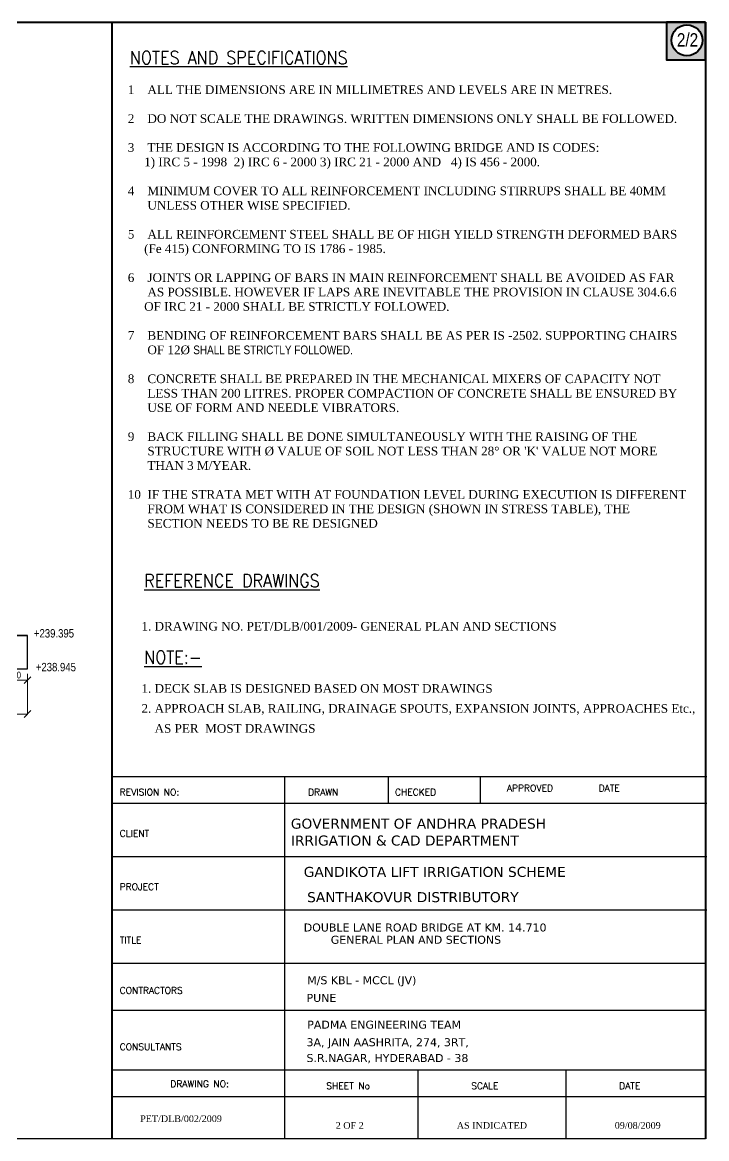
# Model space of a CAD drawing. Header units: millimetres. Extents: x 1141051 to 1202397, y -298680 to -265208.
# Drawn here: x 1181881 to 1202397, y -298680 to -265208 of the extents above; entities that cross this region are included whole.
import ezdxf

# ---------------------------------------------------------------- set-up
doc = ezdxf.new("R2010")
doc.units = ezdxf.units.MM
doc.header["$LTSCALE"] = 300
doc.header["$MEASUREMENT"] = 0
for name, color, linetype, lineweight in [('DWG TEXT', 3, 'Continuous', 25), ('elevations', 7, 'Continuous', 25), ('MAIN', 7, 'Continuous', 25), ('text', 7, 'Continuous', 25)]:
    doc.layers.add(name, color=color, linetype=linetype, lineweight=lineweight)
doc.layers.add('NOTES', color=7, linetype='Continuous')
doc.styles.add('ARIAL', font='times.ttf')
doc.styles.add('ARIAL NARROW', font='ARIALN.TTF', dxfattribs={"height": 250})
doc.styles.add('ROMANS', font='romans')
doc.styles.add('ROMANT', font='romant')
doc.styles.get("Standard").update_dxf_attribs({"font": 'ARIALN.TTF', "height": 200})
doc.styles.add('VERDANA', font='verdana.ttf')
doc.dimstyles.new('ISO-25', dxfattribs={"dimtxt": 200, "dimasz": 200, "dimexe": 1.25, "dimexo": 150, "dimgap": 50, "dimtad": 1, "dimdec": 1, "dimdsep": 46, "dimtxsty": 'Standard', "dimblk": 'OBLIQUE', "dimcen": 2.5, "dimdle": 1.25, "dimclrd": 6, "dimclre": 5, "dimclrt": 1, "dimadec": 0, "dimazin": 0, "dimtfac": 1, "dimtdec": 1, "dimtmove": 0, "dimatfit": 3, "dimfxl": 1, "dimlwd": 15, "dimlwe": 13, "dimarcsym": 0})

# ---------------------------------------------------------------- blocks, each defined once
blk = doc.blocks.new('_Oblique')
at = {"color": 0, "linetype": 'ByBlock', "lineweight": -2}
blk.add_line((-0.5, -0.5), (0.5, 0.5), dxfattribs=at)
blk = doc.blocks.new('*D88')
at = {"layer": 'Defpoints', "color": 0, "linetype": 'ByBlock', "transparency": 16777216}
for p in [(1176532, -284589), (1182032, -284589), (1182032, -285947)]:
    blk.add_point(p, dxfattribs=at)
at = {"layer": 'DWG TEXT', "color": 5, "linetype": 'ByBlock', "lineweight": 13, "transparency": 16777216}
for p, q in [((1176532, -284739), (1176532, -285948)), ((1182032, -284739), (1182032, -285948))]:
    blk.add_line(p, q, dxfattribs=at)
at = {"layer": 'DWG TEXT', "color": 0, "linetype": 'Continuous', "lineweight": 15, "transparency": 16777216}
blk.add_line((1176531, -285947), (1182033, -285947), dxfattribs=at)
at = {"layer": 'DWG TEXT', "color": 0, "linetype": 'ByBlock', "lineweight": 15, "transparency": 16777216, "xscale": 200, "yscale": 200, "zscale": 200, "rotation": 180}
blk.add_blockref('_Oblique', (1176532, -285947), dxfattribs=at)
at = {"layer": 'DWG TEXT', "color": 0, "linetype": 'ByBlock', "lineweight": 15, "transparency": 16777216, "xscale": 200, "yscale": 200, "zscale": 200}
blk.add_blockref('_Oblique', (1182032, -285947), dxfattribs=at)
at = {"layer": 'DWG TEXT', "color": 1, "linetype": 'ByBlock', "transparency": 16777216, "insert": (1179282, -285795), "char_height": 200, "attachment_point": 5}
blk.add_mtext('2200', dxfattribs=at)
blk = doc.blocks.new('*D90')
at = {"layer": 'Defpoints', "color": 0, "linetype": 'ByBlock', "transparency": 16777216}
for p in [(1181268, -284589), (1182032, -284589), (1182032, -284934)]:
    blk.add_point(p, dxfattribs=at)
at = {"layer": 'DWG TEXT', "color": 5, "linetype": 'ByBlock', "lineweight": 13, "transparency": 16777216}
for p, q in [((1181268, -284739), (1181268, -284935)), ((1182032, -284739), (1182032, -284935))]:
    blk.add_line(p, q, dxfattribs=at)
at = {"layer": 'DWG TEXT', "color": 6, "linetype": 'Continuous', "lineweight": 15, "transparency": 16777216}
blk.add_line((1181266, -284934), (1182033, -284934), dxfattribs=at)
at = {"layer": 'DWG TEXT', "color": 6, "linetype": 'ByBlock', "lineweight": 15, "transparency": 16777216, "xscale": 200, "yscale": 200, "zscale": 200, "rotation": 180}
blk.add_blockref('_Oblique', (1181268, -284934), dxfattribs=at)
at = {"layer": 'DWG TEXT', "color": 6, "linetype": 'ByBlock', "lineweight": 15, "transparency": 16777216, "xscale": 200, "yscale": 200, "zscale": 200}
blk.add_blockref('_Oblique', (1182032, -284934), dxfattribs=at)
at = {"layer": 'DWG TEXT', "color": 1, "linetype": 'ByBlock', "transparency": 16777216, "insert": (1181650, -284782), "char_height": 200, "attachment_point": 5}
blk.add_mtext('300', dxfattribs=at)

msp = doc.modelspace()

# ---------------------------------------------------------------- hatches: boundary and pattern name
at = {"layer": 'elevations', "linetype": 'ByBlock'}
h = msp.add_hatch(color=0, dxfattribs=at)
h.paths.add_polyline_path([(1202357.14, -265208.01), (1201192.74, -265208.01), (1201192.74, -266330.96), (1202357.14, -266330.96)])
h.paths.add_polyline_path([(1201341.93, -265745.24, -1), (1202268.44, -265745.24, -1)], flags=16)

# ---------------------------------------------------------------- linework, layer by layer
at = {"layer": 'DWG TEXT', "color": 0, "linetype": 'ByBlock'}
for p, q in [((1182031.78, -283589.34), (1176531.85, -283589.34)), ((1176531.85, -283589.34), (1182031.78, -283589.34)), ((1182031.78, -284089.34), (1182031.78, -283589.34)), ((1182031.78, -284589.34), (1182031.78, -284089.34)), ((1176531.85, -284589.34), (1182031.78, -284589.34))]:
    msp.add_line(p, q, dxfattribs=at)
at = {"layer": 'MAIN', "color": 0, "lineweight": 40}
for p, q in [((1141051.09, -265208.01), (1202357.14, -265208.01)), ((1184562.9, -265208.01), (1184562.9, -298680.23)), ((1202357.14, -265208.01), (1202357.14, -298680.23))]:
    msp.add_line(p, q, dxfattribs=at)
msp.add_lwpolyline([(1202357.14, -265208.01), (1201192.74, -265208.01), (1201192.74, -266330.96), (1202357.14, -266330.96)], close=True, dxfattribs=at)
msp.add_circle((1201805.19, -265745.24), 463.26, dxfattribs=at)
at = {"layer": 'NOTES', "color": 0, "linetype": 'ByBlock'}
for p, q in [((1184602.74, -287816.3), (1202396.97, -287816.3)), ((1189745.54, -287816.3), (1189745.54, -298680.23)), ((1192852.65, -287816.3), (1192852.65, -288616.3)), ((1195602.65, -287816.3), (1195602.65, -288616.3)), ((1184602.74, -288616.3), (1202396.97, -288616.3)), ((1184602.74, -290216.3), (1202396.97, -290216.3)), ((1184602.74, -291816.3), (1202396.97, -291816.3)), ((1184602.74, -293416.3), (1202357.14, -293416.3)), ((1184602.74, -294829.86), (1202357.14, -294829.86)), ((1184602.74, -296616.3), (1202357.14, -296616.3)), ((1193739.39, -296616.3), (1193739.39, -298680.23)), ((1198178.33, -296616.3), (1198178.33, -298680.23)), ((1184602.74, -297416.3), (1202357.14, -297416.3))]:
    msp.add_line(p, q, dxfattribs=at)
at = {"layer": 'text', "color": 0, "linetype": 'ByBlock'}
msp.add_line((1202357.14, -298680.23), (1141051.09, -298680.23), dxfattribs=at)

# ---------------------------------------------------------------- texts
at = {"color": 0, "style": 'ROMANT', "width": 0.9}
for s, p in [('%%UNOTES AND SPECIFICATIONS', (1185105.84, -266459.22)), ('%%UREFERENCE DRAWINGS', (1185533.55, -282143.82)), ('%%UNOTE:-', (1185533.55, -284439.93))]:
    msp.add_text(s, height=390, dxfattribs=at).set_placement(p)
at = {"color": 0}
for s, height, style, p in [('1. DRAWING NO. PET/DLB/001/2009- GENERAL PLAN AND SECTIONS', 260, 'ARIAL', (1185453.64, -283445.74)), ('1. DECK SLAB IS DESIGNED BASED ON MOST DRAWINGS', 260, 'ARIAL', (1185453.64, -285309.84)), ('2. APPROACH SLAB, RAILING, DRAINAGE SPOUTS, EXPANSION JOINTS, APPROACHES Etc.,  ', 260, 'ARIAL', (1185453.64, -285909.84)), ('    AS PER  MOST DRAWINGS', 260, 'ARIAL', (1185453.64, -286509.84)), ('REVISION NO:', 200, 'ROMANS', (1184803.31, -288389.95)), ('DRAWN', 200, 'ROMANS', (1190450.37, -288389.95)), ('CHECKED', 200, 'ROMANS', (1193053.31, -288389.95)), ('APPROVED', 200, 'ROMANS', (1196410.5, -288267.8)), ('DATE', 200, 'ROMANS', (1199160.5, -288267.8)), ('CLIENT', 200, 'ROMANS', (1184803.31, -289626.47)), ('PROJECT', 200, 'ROMANS', (1184803.31, -291226.47)), ('TITLE', 200, 'ROMANS', (1184803.31, -292826.47)), ('CONTRACTORS', 200, 'ROMANS', (1184803.31, -294333.24)), ('CONSULTANTS', 200, 'ROMANS', (1184803.31, -296026.47)), ('DRAWING NO:', 200, 'ROMANS', (1186316.63, -297136.35)), ('SHEET No', 200, 'ROMANS', (1190992.43, -297195.88)), ('SCALE', 200, 'ROMANS', (1195337.64, -297195.88)), ('DATE', 200, 'ROMANS', (1199773.22, -297195.88)), ('PET/DLB/002/2009', 200, 'ARIAL', (1185413.24, -298181.74)), ('2 OF 2', 200, 'ARIAL', (1191276.88, -298382.78)), ('AS INDICATED', 200, 'ARIAL', (1194905.93, -298382.78)), ('09/08/2009', 200, 'ARIAL', (1199641.72, -298382.78))]:
    msp.add_text(s, height=height, dxfattribs=dict(at, style=style)).set_placement(p)
at = {"color": 0, "insert": (1185043.01, -267097.14), "char_height": 260, "width": 20800, "attachment_point": 1, "style": 'ARIAL'}
msp.add_mtext("\\pt10920;1    ALL THE DIMENSIONS ARE IN MILLIMETRES AND LEVELS ARE IN METRES.\\P\\ptz;\\P2    DO NOT SCALE THE DRAWINGS. WRITTEN DIMENSIONS ONLY SHALL BE FOLLOWED.\\P\\P3    THE DESIGN IS ACCORDING TO THE FOLLOWING BRIDGE AND IS CODES: \\P     1) IRC 5 - 1998  2) IRC 6 - 2000 3) IRC 21 - 2000 AND   4) IS 456 - 2000. \\P\\P4    MINIMUM COVER TO ALL REINFORCEMENT INCLUDING STIRRUPS SHALL BE 40MM    \\P      UNLESS OTHER WISE SPECIFIED.\\P\\P5    ALL REINFORCEMENT STEEL SHALL BE OF HIGH YIELD STRENGTH DEFORMED BARS\\P     (Fe 415) CONFORMING TO IS 1786 - 1985.\\P\\P6    JOINTS OR LAPPING OF BARS IN MAIN REINFORCEMENT SHALL BE AVOIDED AS FAR  \\P      AS POSSIBLE. HOWEVER IF LAPS ARE INEVITABLE THE PROVISION IN CLAUSE 304.6.6  \\P     OF IRC 21 - 2000 SHALL BE STRICTLY FOLLOWED.\\P\\P7    BENDING OF REINFORCEMENT BARS SHALL BE AS PER IS -2502. SUPPORTING CHAIRS  \\P      OF 12Ø {\\fArial Narrow|b0|i0|c0|p32;SHALL BE STRICTLY FOLLOWED.\\P\\P}8    CONCRETE SHALL BE PREPARED IN THE MECHANICAL MIXERS OF CAPACITY NOT  \\P      LESS THAN 200 LITRES. PROPER COMPACTION OF CONCRETE SHALL BE ENSURED BY  \\P      USE OF FORM AND NEEDLE VIBRATORS.\\P\\P9    BACK FILLING SHALL BE DONE SIMULTANEOUSLY WITH THE RAISING OF THE \\P      STRUCTURE WITH Ø VALUE OF SOIL NOT LESS THAN 28° OR 'K' VALUE NOT MORE \\P      THAN 3 M/YEAR.\\P\\P10  IF THE STRATA MET WITH AT FOUNDATION LEVEL DURING EXECUTION IS DIFFERENT \\P      FROM WHAT IS CONSIDERED IN THE DESIGN (SHOWN IN STRESS TABLE), THE \\P      SECTION NEEDS TO BE RE DESIGNED", dxfattribs=at)
at = {"layer": 'elevations', "color": 0, "linetype": 'ByBlock', "char_height": 250, "width": 2930.8252, "attachment_point": 1, "style": 'ARIAL NARROW'}
for s, insert in [('+239.395', (1182228.93, -283402.77)), ('+238.945', (1182285.89, -284415.6))]:
    msp.add_mtext(s, dxfattribs=dict(at, insert=insert))
at = {"layer": 'MAIN', "color": 0, "lineweight": 9, "style": 'ARIAL NARROW'}
msp.add_text('2/2', height=400, dxfattribs=at).set_placement((1201504.78, -265934.21))
at = {"layer": 'NOTES', "color": 0, "linetype": 'ByBlock', "style": 'VERDANA'}
for s, height, p in [('GOVERNMENT OF ANDHRA PRADESH', 300, (1189930.91, -289384.97)), ('IRRIGATION & CAD DEPARTMENT', 300, (1189930.91, -289890.57)), ('GANDIKOTA LIFT IRRIGATION SCHEME', 300, (1190317.67, -290831.24)), ('SANTHAKOVUR DISTRIBUTORY ', 300, (1190419.46, -291588.78)), ('DOUBLE LANE ROAD BRIDGE AT KM. 14.710', 240, (1190317.67, -292468.53)), ('GENERAL PLAN AND SECTIONS', 240, (1191128.03, -292835.72)), ('M/S KBL - MCCL (JV)', 240, (1190421.81, -294050.53)), ('PUNE', 240, (1190400.84, -294578.12)), ('PADMA ENGINEERING TEAM', 240, (1190421.81, -295381.04)), ('3A, JAIN AASHRITA, 274, 3RT,  ', 240, (1190400.84, -295908.63)), ('S.R.NAGAR, HYDERABAD - 38', 240, (1190400.84, -296381.47))]:
    msp.add_text(s, height=height, dxfattribs=at).set_placement(p)

# ---------------------------------------------------------------- dimensions: what is measured, and where the dimension line sits
at = {"layer": 'DWG TEXT', "color": 0, "linetype": 'ByBlock'}
dim = msp.add_linear_dim(base=(1182031.78, -285947.05), p1=(1176531.85, -284589.34), p2=(1182031.78, -284589.34), text='2200', dimstyle='ISO-25', override={"dimclrd": 0}, dxfattribs=at)
dim.commit()
dim.dimension.update_dxf_attribs({"geometry": '*D88', "text_midpoint": (1179281.81, -285794.93)})
dim = msp.add_linear_dim(base=(1182031.78, -284934.24), p1=(1181267.67, -284589.34), p2=(1182031.78, -284589.34), text='300', dimstyle='ISO-25', dxfattribs=at)
dim.commit()
dim.dimension.update_dxf_attribs({"geometry": '*D90', "text_midpoint": (1181649.73, -284782.12)})

doc.saveas('drawing.dxf')
